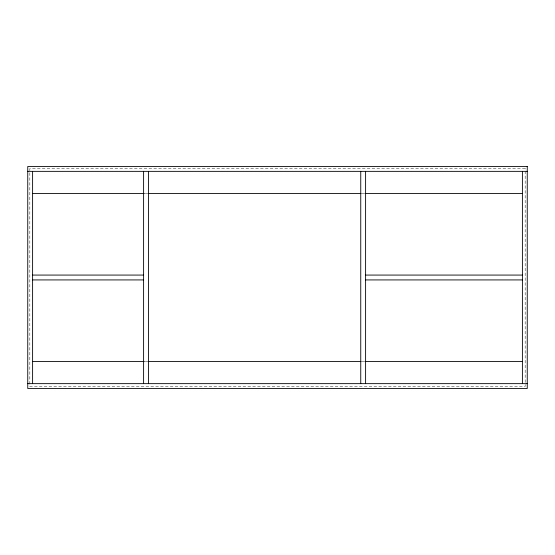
<?xml version="1.0" encoding="UTF-8"?>
<svg xmlns="http://www.w3.org/2000/svg" width="555" height="555" viewBox="0 0 555 555"><rect width="100%" height="100%" fill="white"/><g stroke="black" fill="none" stroke-linecap="round" stroke-linejoin="round"><path stroke-width="0.42" stroke-dasharray="2.77 2.08" d="M145.223 193.556L147.901 193.556M362.02 193.556L364.795 193.556M145.223 361.444L148.463 361.444M362.02 361.444L365.606 361.444M525.169 168.581L29.831 168.581L29.831 386.419L525.169 386.419L525.169 168.581"/><path stroke-width="0.83" d="M27.75 171.356L527.25 171.356M32.606 193.556L144.432 193.556M148.768 193.556L361.152 193.556M365.488 193.556L522.394 193.556M32.606 275.072L143.606 275.072M365.606 275.072L522.394 275.072M32.606 279.928L143.606 279.928M365.606 279.928L522.394 279.928M32.606 361.444L144.432 361.444M148.768 361.444L361.152 361.444M365.488 361.444L522.394 361.444M27.75 383.644L527.25 383.644M522.394 171.356L522.394 383.644M365.606 171.356L365.606 383.644M360.75 171.356L360.75 383.644M148.463 171.356L148.463 383.644M143.606 171.356L143.606 383.644M32.606 171.356L32.606 383.644M527.25 166.5L27.75 166.5L27.75 388.5L527.25 388.5L527.25 166.5"/></g></svg>
